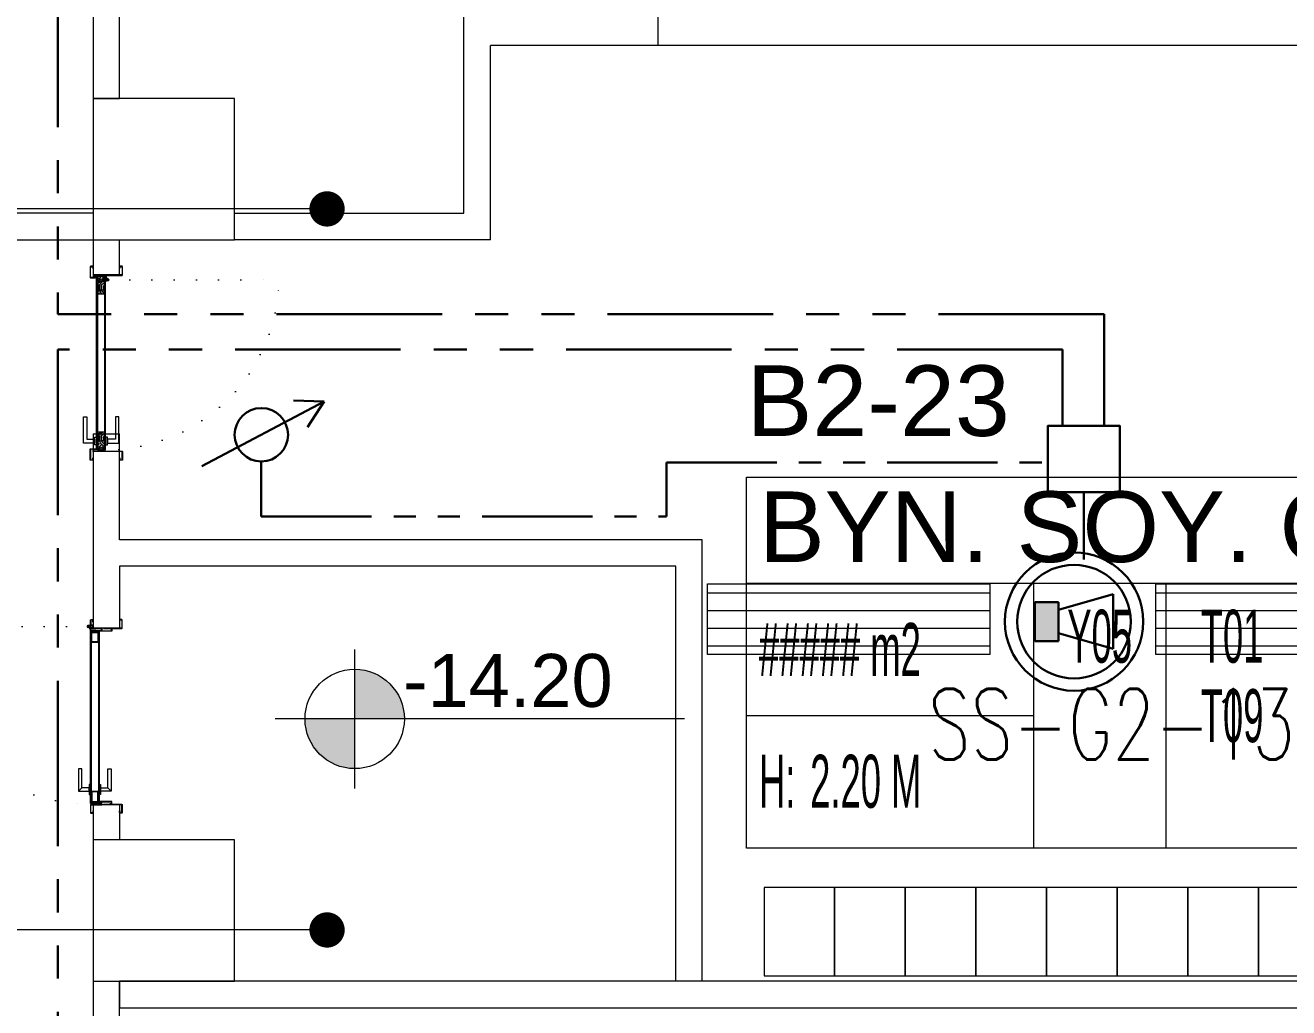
# Model space of a CAD drawing. Header units: metres. Extents: x -13545 to 152404, y -11890 to 28436.
# Drawn here: x 11202 to 11917, y 1585 to 2141 of the extents above; entities that cross this region are included whole.
import ezdxf
from ezdxf.enums import TextEntityAlignment as Align

# ---------------------------------------------------------------- set-up
doc = ezdxf.new("R2010")
doc.units = ezdxf.units.M
doc.header["$LTSCALE"] = 100
doc.header["$MEASUREMENT"] = 0
for name, pattern in [('DOT2', [0.125, 0, -0.125]), ('HIDDEN', [0.375, 0.25, -0.125]), ('PHANTOM2', [1.25, 0.625, -0.125, 0.125, -0.125, 0.125, -0.125])]:
    doc.linetypes.add(name, pattern=pattern)
doc.layers.get('0').update_dxf_attribs({"color": 9, "lineweight": 9})
for name, color, linetype, lineweight in [('00', 9, 'Continuous', 9), ('01', 9, 'Continuous', 9), ('05', 9, 'Continuous', 9), ('06B', 9, 'Continuous', 9), ('06C @ 1', 9, 'Continuous', 9), ('09', 9, 'Continuous', 9), ('10', 9, 'Continuous', 9), ('12', 9, 'Continuous', 9), ('20', 9, 'DOT2', 9), ('21', 9, 'Continuous', 9), ('21_mahal200', 9, 'Continuous', 9), ('E-3W ACİL ANONS İÇİN HOPARLÖR (GÖMME) (YANGINA DAYANIKLI)', 7, 'Continuous', 30), ('E-KABLO', 7, 'Continuous', 30), ('E-SES AYAR ANAHTARI', 7, 'Continuous', 30), ('E-YAZI', 7, 'Continuous', 30), ('TEFRİŞ', 9, 'Continuous', 9)]:
    doc.layers.add(name, color=color, linetype=linetype, lineweight=lineweight)
doc.styles.add('Arial', font='arial.ttf', dxfattribs={"height": 2.5})
doc.styles.add('ILGAZ', font='txttw.shx')
doc.styles.add('MuuM_TEXT-ITALIC', font='ARIALNI.TTF')
doc.styles.add('MuuM_TEXT-STANDART', font='ARIALN.TTF')
doc.dimstyles.new('MuuM_DIM200', dxfattribs={"dimscale": 20, "dimtxt": 2, "dimasz": 1, "dimexe": 1, "dimexo": 1, "dimgap": 1, "dimtad": 1, "dimdec": 1, "dimrnd": 0.5, "dimdsep": 46, "dimtxsty": 'MuuM_TEXT-STANDART', "dimblk": 'ARCHTICK', "dimcen": 0, "dimdle": 0.15, "dimclrd": 256, "dimclre": 256, "dimclrt": 256, "dimadec": 0, "dimazin": 0, "dimtfac": 5, "dimtdec": 1, "dimtix": 1, "dimtmove": 2, "dimatfit": 3, "dimldrblk": 'DOT', "dimfxl": 3, "dimfxlon": 1, "dimtolj": 1, "dimlwd": -1, "dimlwe": -1, "dimarcsym": 0})

# ---------------------------------------------------------------- blocks, each defined once
blk = doc.blocks.new('100_SES AYAR ANAHTARI')
at = {"layer": 'E-SES AYAR ANAHTARI', "color": 4}
for p, q in [((1.776, 3.255), (-1.686, 1.426)), ((1.776, 3.255), (0.915, 3.283)), ((1.776, 3.255), (1.312, 2.529)), ((0, 0), (0, 1.561))]:
    blk.add_line(p, q, dxfattribs=at)
blk.add_circle((0, 2.317), 0.756, dxfattribs=at)
blk = doc.blocks.new('100_3W ACİL ANONS İÇİN HOPARLÖR (GÖMME) (YANGINA DAYANIKLI)')
at = {"layer": 'E-3W ACİL ANONS İÇİN HOPARLÖR (GÖMME) (YANGINA DAYANIKLI)', "color": 4}
for p, q in [((-0.632, 0.474), (1.58, 1.106)), ((1.58, -1.106), (1.58, 1.106)), ((-1.58, -0.79), (-1.58, 0.79)), ((-1.58, 0.79), (-0.632, 0.79)), ((-0.632, 0.79), (-0.632, -0.79)), ((-0.632, -0.474), (1.58, -1.106)), ((-0.632, -0.79), (-1.58, -0.79))]:
    blk.add_line(p, q, dxfattribs=at)
at = {"layer": 'E-3W ACİL ANONS İÇİN HOPARLÖR (GÖMME) (YANGINA DAYANIKLI)', "color": 3}
for radius in [2.796, 2.296]:
    blk.add_circle((0, 0), radius, dxfattribs=at)
at = {"layer": 'E-3W ACİL ANONS İÇİN HOPARLÖR (GÖMME) (YANGINA DAYANIKLI)', "color": 4}
blk.add_solid([(-1.58, 0.79), (-0.632, 0.79), (-1.58, -0.79), (-0.632, -0.79)], dxfattribs=at)
blk = doc.blocks.new('p-kolon_80x80')
blk.add_lwpolyline([(-40, -40), (40, -40), (40, 40), (-40, 40)], close=True)
blk = doc.blocks.new('2.bod.sitatik')
at = {"layer": '01'}
blk.add_lwpolyline([(12040, -6190), (12040, -6610), (11990, -6610), (11990, -6500), (11600, -6500), (11600, -6500), (11560, -6500), (11560, -6460)], dxfattribs=at)
for p in [(11280, -6570), (11280, -6990)]:
    blk.add_blockref('p-kolon_80x80', p, dxfattribs=at)
blk = doc.blocks.new('gr-p-barel kilitli kapı kolu')
at = {"flags": 128}
for points in [[(-0.9, 0.8), (-0.9, 4.9), (-11.7, 4.9), (-11.7, 6.7), (0.9, 6.7), (0.9, 0.8)], [(-0.8, 5), (0.8, 6.6)]]:
    blk.add_lwpolyline(points, dxfattribs=at)
blk.add_lwpolyline([(-2.75, 0), (-2.75, 0.7), (2.75, 0.7), (2.75, 0)])
blk.add_lwpolyline([(-1.3, 0.7), (1.3, 0.7), (1.3, 0.8), (-1.3, 0.8)], close=True)
blk = doc.blocks.new('prf-scr2')
at = {"linetype": 'DOT2', "ltscale": 10}
blk.add_line((0, 0.19), (0, -1.06), dxfattribs=at)
for p, q in [((0.09, -0.24), (-0.09, -0.2)), ((-0.09, -0.24), (0.09, -0.28)), ((0.09, -0.32), (-0.09, -0.28)), ((-0.09, -0.32), (0.09, -0.36)), ((0.09, -0.4), (-0.09, -0.36)), ((-0.09, -0.4), (0.09, -0.44)), ((0.09, -0.48), (-0.09, -0.44)), ((-0.09, -0.48), (0.09, -0.52)), ((0.09, -0.56), (-0.09, -0.52)), ((-0.09, -0.56), (0.09, -0.6)), ((0.09, -0.64), (-0.09, -0.6)), ((-0.09, -0.64), (0.09, -0.68)), ((0.09, -0.72), (-0.09, -0.68)), ((-0.09, -0.72), (0.09, -0.76)), ((0.06, -0.84), (-0.08, -0.76)), ((-0.07, -0.8), (0.06, -0.84)), ((0.09, -0.17), (0, -0.15)), ((0, -0.18), (0.09, -0.2))]:
    blk.add_line(p, q)
blk.add_lwpolyline([(0.23, 0), (-0.23, 0), (-0.23, -0.01), (-0.12, -0.14), (0.12, -0.14), (0.23, -0.01), (0.23, 0)], close=True)
for points in [[(0.23, -0.01), (-0.23, -0.01)], [(-0.09, -0.14), (-0.09, -0.2), (-0.12, -0.22), (-0.12, -0.23), (-0.09, -0.24), (-0.09, -0.28), (-0.12, -0.3), (-0.12, -0.31), (-0.09, -0.32), (-0.09, -0.36), (-0.12, -0.38), (-0.12, -0.39), (-0.09, -0.4), (-0.09, -0.44), (-0.12, -0.46), (-0.12, -0.46), (-0.09, -0.48), (-0.09, -0.52), (-0.12, -0.54), (-0.12, -0.54), (-0.09, -0.56), (-0.09, -0.6), (-0.12, -0.62), (-0.12, -0.62), (-0.09, -0.64), (-0.09, -0.68), (-0.12, -0.69), (-0.12, -0.7), (-0.09, -0.72), (-0.09, -0.73), (-0.08, -0.76), (-0.1, -0.77), (-0.1, -0.78), (-0.07, -0.8), (-0.01, -0.94), (0, -0.95), (0.01, -0.94), (0.08, -0.76), (0.09, -0.76), (0.12, -0.74), (0.12, -0.73), (0.09, -0.72), (0.09, -0.68), (0.12, -0.66), (0.12, -0.66), (0.09, -0.64), (0.09, -0.6), (0.12, -0.58), (0.12, -0.58), (0.09, -0.56), (0.09, -0.52), (0.12, -0.5), (0.12, -0.5), (0.09, -0.48), (0.09, -0.44), (0.12, -0.43), (0.12, -0.42), (0.09, -0.4), (0.09, -0.36), (0.12, -0.35), (0.12, -0.34), (0.09, -0.32), (0.09, -0.28), (0.12, -0.27), (0.12, -0.26), (0.09, -0.24), (0.09, -0.2), (0.12, -0.19), (0.12, -0.18), (0.09, -0.17), (0.09, -0.14)]]:
    blk.add_lwpolyline(points)
blk = doc.blocks.new('K-SAC-01')
at = {"layer": '10'}
for points in [[(-4.6, 16.2, -0.414214), (-4.5, 16.3), (-0.1, 16.3, -0.414214), (0, 16.2), (0, 5.9), (0.2, 5.9), (0.2, 16.2, 0.414214), (-0.1, 16.5), (-4.5, 16.5, 0.414214), (-4.8, 16.2), (-4.8, 15.3, 0.414214), (-4.5, 15), (-3.4, 15), (-3.4, 15.2), (-4.5, 15.2, -0.414214), (-4.6, 15.3)], [(104.6, 16.2, 0.414214), (104.5, 16.3), (100.1, 16.3, 0.414214), (100, 16.2), (100, 5.9), (99.8, 5.9), (99.8, 16.2, -0.414214), (100.1, 16.5), (104.5, 16.5, -0.414214), (104.8, 16.2), (104.8, 15.3, -0.414214), (104.5, 15), (103.4, 15), (103.4, 15.2), (104.5, 15.2, 0.414214), (104.6, 15.3)], [(0.2, 10.3, -0.414214), (0.5, 10.6), (1.5, 10.6, -0.414214), (1.8, 10.3), (1.8, 3.9, -0.414214), (1.5, 3.6, -0.414214), (1.2, 3.9), (1.2, 4.8), (0.2, 4.8), (0.2, -1.2, -0.414214), (-0.1, -1.5), (-4.5, -1.5, -0.414214), (-4.8, -1.2), (-4.8, -0.3, -0.414214), (-4.5, 0), (-3.4, 0), (-3.4, -0.2), (-4.5, -0.2, 0.414214), (-4.6, -0.3), (-4.6, -1.2, 0.414214), (-4.5, -1.3), (-0.1, -1.3, 0.414214), (0, -1.2), (0, 5), (1.4, 5), (1.4, 3.9, 0.414214), (1.5, 3.8, 0.414214), (1.6, 3.9), (1.6, 10.3, 0.414214), (1.5, 10.4), (0.5, 10.4, 0.414214), (0.4, 10.3), (0.4, 9.4), (0.2, 9.4)], [(99.8, 10.3, 0.414214), (99.5, 10.6), (98.5, 10.6, 0.414214), (98.2, 10.3), (98.2, 3.9, 0.414214), (98.5, 3.6, 0.414214), (98.8, 3.9), (98.8, 4.8), (99.8, 4.8), (99.8, -1.2, 0.414214), (100.1, -1.5), (104.5, -1.5, 0.414214), (104.8, -1.2), (104.8, -0.3, 0.414214), (104.5, 0), (103.4, 0), (103.4, -0.2), (104.5, -0.2, -0.414214), (104.6, -0.3), (104.6, -1.2, -0.414214), (104.5, -1.3), (100.1, -1.3, -0.414214), (100, -1.2), (100, 5), (98.6, 5), (98.6, 3.9, -0.414214), (98.5, 3.8, -0.414214), (98.4, 3.9), (98.4, 10.3, -0.414214), (98.5, 10.4), (99.5, 10.4, -0.414214), (99.6, 10.3), (99.6, 9.4), (99.8, 9.4)], [(-0.38, -2.01), (1, -1.37), (1, 1.5), (1.2, 1.5), (1.2, -1.5), (-0.27, -2.18, -14.796002)]]:
    blk.add_lwpolyline(points, format="xyb", close=True, dxfattribs=at)
for points in [[(98.8, 0.15), (98.8, 2.15), (99.1, 2.15), (99.1, 3.19), (1.5, 3.19), (1.5, 2.15), (1.8, 2.15), (1.8, 0.15), (1.5, 0.15), (1.5, 1.85), (1.2, 1.85), (1.2, 3.49), (99.4, 3.49), (99.4, 1.85), (99.1, 1.85), (99.1, 0.15)], [(98.8, 2.15), (98.8, 0.15), (99.4, 0.15), (99.4, -1.5), (1.2, -1.5), (1.2, 0.15), (1.8, 0.15), (1.8, 2.15), (2.1, 2.15), (2.1, -0.15), (1.5, -0.15), (1.5, -1.2), (99.1, -1.2), (99.1, -0.15), (98.5, -0.15), (98.5, 2.15), (98.8, 2.15)]]:
    blk.add_lwpolyline(points, dxfattribs=at)
for points in [[(2.1, 3), (8.1, 3), (8.1, -1), (2.1, -1)], [(2.4, 2.7), (7.8, 2.7), (7.8, -0.7), (2.4, -0.7)], [(98.5, 3), (92.5, 3), (92.5, -1), (98.5, -1)], [(98.2, 2.7), (92.8, 2.7), (92.8, -0.7), (98.2, -0.7)]]:
    blk.add_lwpolyline(points, close=True, dxfattribs=at)
blk.add_circle((-0.95, -2.5), 0.55, dxfattribs=at)
at = {"layer": '20', "linetype": 'HIDDEN'}
for points in [[(-0.2, -1.3), (-0.2, 0), (-1.7, 0), (-1.7, -1.3)], [(-0.4, -1.99), (-0.4, -0.2), (-1.5, -0.2), (-1.5, -1.99)]]:
    blk.add_lwpolyline(points, dxfattribs=at)
at = {"layer": '20'}
blk.add_lwpolyline([(-0.95, -2.5), (-0.95, -102.85)], dxfattribs=at)
blk.add_arc((-0.95, -2.5), 100.35, 270, 1.51314, dxfattribs=at)
at = {"layer": '06B'}
blk.add_blockref('gr-p-barel kilitli kapı kolu', (91.4, 3.51), dxfattribs=at)
at = {"layer": '06B', "xscale": -1, "rotation": 180}
blk.add_blockref('gr-p-barel kilitli kapı kolu', (91.4, -1.51), dxfattribs=at)
at = {"layer": '10', "xscale": -1, "rotation": 90}
blk.add_blockref('prf-scr2', (1.5, 1), dxfattribs=at)
at = {"layer": '10', "rotation": 270}
blk.add_blockref('prf-scr2', (99.1, 1.22), dxfattribs=at)
blk = doc.blocks.new('p-kapı kolu')
for points in [[(2.2, 0), (2.2, -1.25), (-2.2, -1.25), (-2.2, 0), (2.2, 0)], [(1.225, -1.25), (1.225, -7.5), (-13.775, -7.5), (-13.775, -5.625), (-1.025, -5.625), (-1.025, -5.625), (-1.025, -1.25), (1.225, -1.25)]]:
    blk.add_lwpolyline(points)
blk = doc.blocks.new('K-AH-01')
at = {"layer": '09'}
h = blk.add_hatch(dxfattribs=at)
h.set_pattern_fill('LOGEND', color=256, scale=10, style=0)
h.set_pattern_definition([(7e-15, (-3944.073, -2726.897), (10, 10), [3, -7]), (7e-15, (-3944.073, -2726.397), (10, 10), [3, -7]), (7e-15, (-3943.573, -2725.397), (10, 10), [2, -8]), (7e-15, (-3943.073, -2724.397), (10, 10), [1.5, -8.5]), (7e-15, (-3943.073, -2723.397), (10, 10), [1, -9]), (7e-15, (-3945.573, -2722.397), (10, 10), [0.5, -2.5, 0.5, -6.5]), (7e-15, (-3944.073, -2721.897), (10, 10), [0.5, -4, 1.5, -4]), (7e-15, (-3942.073, -2721.397), (10, 10), [0.5, -0.5, 0.5, -8.5]), (7e-15, (-3942.573, -2720.897), (10, 10), [0.5, -9.5]), (7e-15, (-3943.073, -2719.897), (10, 10), [1.5, -8.5]), (7e-15, (-3943.073, -2718.897), (10, 10), [2, -8]), (7e-15, (-3943.573, -2717.897), (10, 10), [2.5, -3, 0.5, -4]), (90, (-3947.573, -2723.897), (-10, 10), [0.5, -1, 2.5, -6]), (90, (-3947.073, -2722.897), (-10, 10), [0.5, -0.5, 1.5, -7.5]), (90, (-3946.573, -2718.897), (-10, 10), [1, -9]), (90, (-3946.073, -2722.897), (-10, 10), [2, -3, 0.5, -4.5]), (90, (-3945.573, -2717.397), (-10, 10), [0.5, -9.5]), (90, (-3945.073, -2722.397), (-10, 10), [1.5, -8.5]), (90, (-3944.073, -2721.897), (-10, 10), [1, -9]), (90, (-3943.073, -2721.897), (-10, 10), [0.5, -1.5, 1.5, -6.5]), (90, (-3942.573, -2721.397), (-10, 10), [0.5, -9.5]), (90, (-3942.073, -2723.397), (-10, 10), [1.4, -8.6]), (90, (-3941.573, -2725.397), (-10, 10), [1, -9]), (90, (-3940.573, -2721.397), (-10, 10), [0.5, -9.5]), (90, (-3939.573, -2721.897), (-10, 10), [1.5, -8.5]), (90, (-3938.573, -2721.897), (-10, 10), [1.5, -8.5]), (45, (-3940.073, -2725.8966), (1e-15, 10), [0.7071, -0.7071, 0.7071, -12.020836]), (45, (-3942.073, -2723.3966), (1e-15, 10), [1.4142, -12.727936]), (45, (-3946.073, -2718.3966), (1e-15, 10), [1.4142, -12.727936]), (45, (-3944.073, -2720.8966), (1e-15, 10), [1.4142, -12.727936]), (45, (-3943.573, -2722.8966), (1e-15, 10), [1.4142, -12.727936]), (45, (-3940.573, -2724.8966), (1e-15, 10), [1.4142, -12.727936]), (45, (-3941.573, -2724.3966), (1e-15, 10), [2.12132, -12.020816]), (45, (-3944.573, -2719.8966), (1e-15, 10), [0.7071, -13.435036]), (45, (-3945.073, -2718.8966), (1e-15, 10), [0.7071, -13.435036]), (45, (-3941.073, -2718.8966), (1e-15, 10), [0.7071, -13.435036]), (45, (-3945.073, -2723.8966), (1e-15, 10), [0.7071, -13.435036]), (45, (-3939.573, -2720.3966), (1e-15, 10), [0.7071, -13.435036]), (45, (-3943.073, -2721.3966), (1e-15, 10), [0.7071, -13.435036]), (45, (-3942.073, -2720.3966), (1e-15, 10), [0.7071, -13.435036]), (135, (-3942.573, -2722.3966), (-10, 1e-15), [0.7071, -0.7071, 2.12132, -10.606616]), (135, (-3941.073, -2722.3966), (-10, 1e-15), [0.7071, -13.435036]), (135, (-3941.073, -2725.8966), (-10, 1e-15), [0.7071, -13.435036]), (135, (-3943.073, -2723.3966), (-10, 1e-15), [0.7071, -13.435036]), (135, (-3941.573, -2721.3966), (-10, 1e-15), [0.7071, -13.435036]), (135, (-3944.073, -2723.8966), (-10, 1e-15), [0.7071, -13.435036]), (135, (-3940.073, -2723.8966), (-10, 1e-15), [0.7071, -13.435036]), (135, (-3947.073, -2726.8966), (-10, 1e-15), [0.7071, -13.435036]), (135, (-3946.573, -2726.3966), (-10, 1e-15), [1.4142, -12.727936]), (135, (-3946.073, -2725.8966), (-10, 1e-15), [1.4142, -12.727936]), (135, (-3945.073, -2725.8966), (-10, 1e-15), [1.4142, -12.727936]), (135, (-3944.573, -2724.8966), (-10, 1e-15), [1.4142, -12.727936]), (135, (-3940.573, -2720.8966), (-10, 1e-15), [1.4142, -12.727936]), (135, (-3938.573, -2725.8966), (-10, 1e-15), [1.4142, -12.727936]), (135, (-3938.073, -2717.8966), (-10, 1e-15), [1.4142, -12.727936]), (135, (-3938.073, -2718.8966), (-10, 1e-15), [1.4142, -12.727936]), (135, (-3939.073, -2719.3966), (-10, 1e-15), [1.4142, -12.727936]), (135, (-3946.073, -2719.3966), (-10, 1e-15), [2.12132, -12.020816]), (135, (-3939.573, -2720.3966), (-10, 1e-15), [2.12132, -12.020816]), (26.56505, (-3945.0727, -2717.3966), (10, 4e-09), [1.118, -21.24268]), (26.56505, (-3945.0727, -2722.3966), (10, 4e-09), [1.118, -21.24268]), (26.56505, (-3944.0727, -2719.3966), (10, 4e-09), [1.118, -21.24268]), (26.56505, (-3941.0727, -2726.3966), (10, 4e-09), [1.118, -21.24268]), (26.56505, (-3941.5727, -2725.3966), (10, 4e-09), [1.118, -21.24268]), (26.56505, (-3944.5727, -2723.3966), (10, 4e-09), [1.118, -21.24268]), (26.56505, (-3944.5727, -2718.3966), (10, 4e-09), [1.118, -21.24268]), (26.56505, (-3941.5727, -2721.3966), (10, 4e-09), [2.236, -20.12468]), (63.43495, (-3941.5727, -2719.8966), (5e-10, 10), [1.118, -21.24268]), (63.43495, (-3940.0727, -2722.8966), (5e-10, 10), [1.118, -21.24268]), (63.43495, (-3945.0727, -2720.8966), (5e-10, 10), [1.118, -21.24268]), (63.43495, (-3947.0727, -2720.3966), (5e-10, 10), [1.118, -21.24268]), (63.43495, (-3941.0727, -2722.3966), (5e-10, 10), [1.118, -21.24268]), (63.43495, (-3942.0727, -2722.3966), (5e-10, 10), [1.118, -21.24268]), (63.43495, (-3946.0727, -2720.8966), (5e-10, 10), [2.236, -20.12468]), (63.43495, (-3938.5727, -2724.3966), (5e-10, 10), [2.236, -20.12468]), (63.43495, (-3939.5727, -2723.8966), (5e-10, 10), [2.236, -20.12468]), (116.56505, (-3947.5727, -2725.3966), (-4e-09, 10), [1.118, -21.24268]), (116.56505, (-3947.5727, -2719.8966), (-4e-09, 10), [1.118, -21.24268]), (116.56505, (-3945.5727, -2726.8966), (-4e-09, 10), [1.118, -21.24268]), (116.56505, (-3946.5727, -2717.8966), (-4e-09, 10), [1.118, -21.24268]), (116.56505, (-3945.5727, -2723.8966), (-4e-09, 10), [1.118, -21.24268]), (116.56505, (-3943.5727, -2722.8966), (-4e-09, 10), [1.118, -21.24268]), (116.56505, (-3942.5727, -2720.8966), (-4e-09, 10), [1.118, -21.24268]), (116.56505, (-3947.0727, -2724.8966), (3.2e-06, 10.0000016), [1.118, -21.24268]), (116.56505, (-3944.5727, -2723.3966), (-4e-09, 10), [1.118, -21.24268]), (116.56505, (-3941.5727, -2724.3966), (-4e-09, 10), [1.118, -21.24268]), (116.56505, (-3940.5727, -2723.3966), (-4e-09, 10), [1.118, -21.24268]), (116.56505, (-3938.5727, -2720.3966), (-4e-09, 10), [1.118, -21.24268]), (116.56505, (-3946.0727, -2717.3966), (-4e-09, 10), [1.118, -21.24268]), (116.56505, (-3947.5727, -2717.8966), (-4e-09, 10), [2.236, -20.12468]), (116.56505, (-3946.0727, -2724.8966), (-4e-09, 10), [2.236, -20.12468]), (153.43495, (-3947.5727, -2726.3966), (-10, 5e-10), [1.118, -21.24268]), (153.43495, (-3939.0727, -2726.8966), (-10, 5e-10), [1.118, -21.24268]), (153.43495, (-3939.5727, -2721.8966), (-10, 5e-10), [1.118, -21.24268]), (153.43495, (-3943.5727, -2725.3966), (-10, 5e-10), [1.118, -21.24268]), (153.43495, (-3944.0727, -2726.3966), (-10, 5e-10), [1.118, -21.24268]), (153.43495, (-3943.0727, -2724.3966), (-10, 5e-10), [1.118, -21.24268]), (153.43495, (-3940.0727, -2718.3966), (-10, 5e-10), [1.118, -21.24268]), (153.43495, (-3939.0727, -2717.8966), (-10, 5e-10), [2.236, -20.12468])])
h.paths.add_polyline_path([(10.77, 6.46), (10.77, 2.46), (0.77, 2.46), (0.77, 6.46)])
h = blk.add_hatch(dxfattribs=at)
h.set_pattern_fill('LOGEND', color=256, scale=10, style=0)
h.set_pattern_definition([(7e-15, (-3938.781, -2726.897), (10, 10), [3, -7]), (7e-15, (-3938.781, -2726.397), (10, 10), [3, -7]), (7e-15, (-3938.281, -2725.397), (10, 10), [2, -8]), (7e-15, (-3937.781, -2724.397), (10, 10), [1.5, -8.5]), (7e-15, (-3937.781, -2723.397), (10, 10), [1, -9]), (7e-15, (-3940.281, -2722.397), (10, 10), [0.5, -2.5, 0.5, -6.5]), (7e-15, (-3938.781, -2721.897), (10, 10), [0.5, -4, 1.5, -4]), (7e-15, (-3936.781, -2721.397), (10, 10), [0.5, -0.5, 0.5, -8.5]), (7e-15, (-3937.281, -2720.897), (10, 10), [0.5, -9.5]), (7e-15, (-3937.781, -2719.897), (10, 10), [1.5, -8.5]), (7e-15, (-3937.781, -2718.897), (10, 10), [2, -8]), (7e-15, (-3938.281, -2717.897), (10, 10), [2.5, -3, 0.5, -4]), (90, (-3942.281, -2723.897), (-10, 10), [0.5, -1, 2.5, -6]), (90, (-3941.781, -2722.897), (-10, 10), [0.5, -0.5, 1.5, -7.5]), (90, (-3941.281, -2718.897), (-10, 10), [1, -9]), (90, (-3940.781, -2722.897), (-10, 10), [2, -3, 0.5, -4.5]), (90, (-3940.281, -2717.397), (-10, 10), [0.5, -9.5]), (90, (-3939.781, -2722.397), (-10, 10), [1.5, -8.5]), (90, (-3938.781, -2721.897), (-10, 10), [1, -9]), (90, (-3937.781, -2721.897), (-10, 10), [0.5, -1.5, 1.5, -6.5]), (90, (-3937.281, -2721.397), (-10, 10), [0.5, -9.5]), (90, (-3936.781, -2723.397), (-10, 10), [1.4, -8.6]), (90, (-3936.281, -2725.397), (-10, 10), [1, -9]), (90, (-3935.281, -2721.397), (-10, 10), [0.5, -9.5]), (90, (-3934.281, -2721.897), (-10, 10), [1.5, -8.5]), (90, (-3933.281, -2721.897), (-10, 10), [1.5, -8.5]), (45, (-3934.781, -2725.8966), (1e-15, 10), [0.7071, -0.7071, 0.7071, -12.020836]), (45, (-3936.781, -2723.3966), (1e-15, 10), [1.4142, -12.727936]), (45, (-3940.781, -2718.3966), (1e-15, 10), [1.4142, -12.727936]), (45, (-3938.781, -2720.8966), (1e-15, 10), [1.4142, -12.727936]), (45, (-3938.281, -2722.8966), (1e-15, 10), [1.4142, -12.727936]), (45, (-3935.281, -2724.8966), (1e-15, 10), [1.4142, -12.727936]), (45, (-3936.281, -2724.3966), (1e-15, 10), [2.12132, -12.020816]), (45, (-3939.281, -2719.8966), (1e-15, 10), [0.7071, -13.435036]), (45, (-3939.781, -2718.8966), (1e-15, 10), [0.7071, -13.435036]), (45, (-3935.781, -2718.8966), (1e-15, 10), [0.7071, -13.435036]), (45, (-3939.781, -2723.8966), (1e-15, 10), [0.7071, -13.435036]), (45, (-3934.281, -2720.3966), (1e-15, 10), [0.7071, -13.435036]), (45, (-3937.781, -2721.3966), (1e-15, 10), [0.7071, -13.435036]), (45, (-3936.781, -2720.3966), (1e-15, 10), [0.7071, -13.435036]), (135, (-3937.281, -2722.3966), (-10, 1e-15), [0.7071, -0.7071, 2.12132, -10.606616]), (135, (-3935.781, -2722.3966), (-10, 1e-15), [0.7071, -13.435036]), (135, (-3935.781, -2725.8966), (-10, 1e-15), [0.7071, -13.435036]), (135, (-3937.781, -2723.3966), (-10, 1e-15), [0.7071, -13.435036]), (135, (-3936.281, -2721.3966), (-10, 1e-15), [0.7071, -13.435036]), (135, (-3938.781, -2723.8966), (-10, 1e-15), [0.7071, -13.435036]), (135, (-3934.781, -2723.8966), (-10, 1e-15), [0.7071, -13.435036]), (135, (-3941.781, -2726.8966), (-10, 1e-15), [0.7071, -13.435036]), (135, (-3941.281, -2726.3966), (-10, 1e-15), [1.4142, -12.727936]), (135, (-3940.781, -2725.8966), (-10, 1e-15), [1.4142, -12.727936]), (135, (-3939.781, -2725.8966), (-10, 1e-15), [1.4142, -12.727936]), (135, (-3939.281, -2724.8966), (-10, 1e-15), [1.4142, -12.727936]), (135, (-3935.281, -2720.8966), (-10, 1e-15), [1.4142, -12.727936]), (135, (-3933.281, -2725.8966), (-10, 1e-15), [1.4142, -12.727936]), (135, (-3932.781, -2717.8966), (-10, 1e-15), [1.4142, -12.727936]), (135, (-3932.781, -2718.8966), (-10, 1e-15), [1.4142, -12.727936]), (135, (-3933.781, -2719.3966), (-10, 1e-15), [1.4142, -12.727936]), (135, (-3940.781, -2719.3966), (-10, 1e-15), [2.12132, -12.020816]), (135, (-3934.281, -2720.3966), (-10, 1e-15), [2.12132, -12.020816]), (26.56505, (-3939.7813, -2717.3966), (10, 4e-09), [1.118, -21.24268]), (26.56505, (-3939.7813, -2722.3966), (10, 4e-09), [1.118, -21.24268]), (26.56505, (-3938.7813, -2719.3966), (10, 4e-09), [1.118, -21.24268]), (26.56505, (-3935.7813, -2726.3966), (10, 4e-09), [1.118, -21.24268]), (26.56505, (-3936.2813, -2725.3966), (10, 4e-09), [1.118, -21.24268]), (26.56505, (-3939.2813, -2723.3966), (10, 4e-09), [1.118, -21.24268]), (26.56505, (-3939.2813, -2718.3966), (10, 4e-09), [1.118, -21.24268]), (26.56505, (-3936.2813, -2721.3966), (10, 4e-09), [2.236, -20.12468]), (63.43495, (-3936.2813, -2719.8966), (5e-10, 10), [1.118, -21.24268]), (63.43495, (-3934.7813, -2722.8966), (5e-10, 10), [1.118, -21.24268]), (63.43495, (-3939.7813, -2720.8966), (5e-10, 10), [1.118, -21.24268]), (63.43495, (-3941.7813, -2720.3966), (5e-10, 10), [1.118, -21.24268]), (63.43495, (-3935.7813, -2722.3966), (5e-10, 10), [1.118, -21.24268]), (63.43495, (-3936.7813, -2722.3966), (5e-10, 10), [1.118, -21.24268]), (63.43495, (-3940.7813, -2720.8966), (5e-10, 10), [2.236, -20.12468]), (63.43495, (-3933.2813, -2724.3966), (5e-10, 10), [2.236, -20.12468]), (63.43495, (-3934.2813, -2723.8966), (5e-10, 10), [2.236, -20.12468]), (116.56505, (-3942.2813, -2725.3966), (-4e-09, 10), [1.118, -21.24268]), (116.56505, (-3942.2813, -2719.8966), (-4e-09, 10), [1.118, -21.24268]), (116.56505, (-3940.2813, -2726.8966), (-4e-09, 10), [1.118, -21.24268]), (116.56505, (-3941.2813, -2717.8966), (-4e-09, 10), [1.118, -21.24268]), (116.56505, (-3940.2813, -2723.8966), (-4e-09, 10), [1.118, -21.24268]), (116.56505, (-3938.2813, -2722.8966), (-4e-09, 10), [1.118, -21.24268]), (116.56505, (-3937.2813, -2720.8966), (-4e-09, 10), [1.118, -21.24268]), (116.56505, (-3941.7813, -2724.8966), (3.2e-06, 10.0000016), [1.118, -21.24268]), (116.56505, (-3939.2813, -2723.3966), (-4e-09, 10), [1.118, -21.24268]), (116.56505, (-3936.2813, -2724.3966), (-4e-09, 10), [1.118, -21.24268]), (116.56505, (-3935.2813, -2723.3966), (-4e-09, 10), [1.118, -21.24268]), (116.56505, (-3933.2813, -2720.3966), (-4e-09, 10), [1.118, -21.24268]), (116.56505, (-3940.7813, -2717.3966), (-4e-09, 10), [1.118, -21.24268]), (116.56505, (-3942.2813, -2717.8966), (-4e-09, 10), [2.236, -20.12468]), (116.56505, (-3940.7813, -2724.8966), (-4e-09, 10), [2.236, -20.12468]), (153.43495, (-3942.2813, -2726.3966), (-10, 5e-10), [1.118, -21.24268]), (153.43495, (-3933.7813, -2726.8966), (-10, 5e-10), [1.118, -21.24268]), (153.43495, (-3934.2813, -2721.8966), (-10, 5e-10), [1.118, -21.24268]), (153.43495, (-3938.2813, -2725.3966), (-10, 5e-10), [1.118, -21.24268]), (153.43495, (-3938.7813, -2726.3966), (-10, 5e-10), [1.118, -21.24268]), (153.43495, (-3937.7813, -2724.3966), (-10, 5e-10), [1.118, -21.24268]), (153.43495, (-3934.7813, -2718.3966), (-10, 5e-10), [1.118, -21.24268]), (153.43495, (-3933.7813, -2717.8966), (-10, 5e-10), [2.236, -20.12468])])
h.paths.add_polyline_path([(89.06, 2.47), (89.06, 6.46), (99.06, 6.47), (99.06, 2.47)])
at = {"layer": '10'}
for points in [[(-0.44, -1.7), (1.3, -1.7, 0.414214), (1.6, -1.4), (1.6, 1.1, 0.414214), (1.3, 1.4, 0.414214), (1, 1.1), (1, 0.2), (0.2, 0.2), (0.2, 16.4, 0.414214), (-0.1, 16.7), (-4.6, 16.7, 0.414214), (-4.9, 16.4), (-4.9, 15.3, 0.414214), (-4.6, 15), (-3.5, 15), (-3.5, 15.2), (-4.6, 15.2, -0.414214), (-4.7, 15.3), (-4.7, 16.4, -0.414214), (-4.6, 16.5), (-0.2, 16.5), (-0.1, 16.5, -0.414214), (0, 16.4), (0, 0), (1.2, 0), (1.2, 1.1, -0.414214), (1.3, 1.2, -0.414214), (1.4, 1.1), (1.4, -1.4, -0.414214), (1.3, -1.5), (-0.44, -1.5), (-4.6, -1.5, -0.414214), (-4.7, -1.4), (-4.7, -0.3, -0.414214), (-4.6, -0.2), (-3.5, -0.2), (-3.5, 0), (-4.6, 0, 0.414214), (-4.9, -0.3), (-4.9, -1.4, 0.414214), (-4.6, -1.7)], [(100.44, -1.7), (98.7, -1.7, -0.414214), (98.4, -1.4), (98.4, 1.1, -0.414214), (98.7, 1.4, -0.414214), (99, 1.1), (99, 0.2), (99.8, 0.2), (99.8, 16.4, -0.414214), (100.1, 16.7), (104.6, 16.7, -0.414214), (104.9, 16.4), (104.9, 15.3, -0.414214), (104.6, 15), (103.5, 15), (103.5, 15.2), (104.6, 15.2, 0.414214), (104.7, 15.3), (104.7, 16.4, 0.414214), (104.6, 16.5), (100.2, 16.5), (100.1, 16.5, 0.414214), (100, 16.4), (100, 0), (98.8, 0), (98.8, 1.1, 0.414214), (98.7, 1.2, 0.414214), (98.6, 1.1), (98.6, -1.4, 0.414214), (98.7, -1.5), (100.44, -1.5), (104.6, -1.5, 0.414214), (104.7, -1.4), (104.7, -0.3, 0.414214), (104.6, -0.2), (103.5, -0.2), (103.5, 0), (104.6, 0, -0.414214), (104.9, -0.3), (104.9, -1.4, -0.414214), (104.6, -1.7)], [(2.15, 7.6), (0.77, 6.96), (0.77, 4.09), (0.57, 4.09), (0.57, 7.09), (2.04, 7.77, -14.796002)]]:
    blk.add_lwpolyline(points, format="xyb", close=True, dxfattribs=at)
blk.add_circle((2.72, 8.09), 0.55, dxfattribs=at)
at = {"layer": '12'}
for points in [[(0.77, 6.46), (99.06, 6.47), (99.06, 6.97), (0.77, 6.96)], [(0.77, 2.46), (10.77, 2.46), (10.77, 6.46), (0.77, 6.46)], [(0.77, 2.46), (99.06, 2.46), (99.06, 1.96), (0.77, 1.96)], [(89.06, 2.46), (99.06, 2.46), (99.06, 6.47), (89.06, 6.47)]]:
    blk.add_lwpolyline(points, close=True, dxfattribs=at)
at = {"layer": '20'}
blk.add_lwpolyline([(2.72, 8.09), (2.72, 105.23)], dxfattribs=at)
at = {"layer": '20', "linetype": 'HIDDEN'}
for points in [[(2.17, 7.58), (2.17, 5.59), (3.27, 5.59), (3.27, 7.58)], [(1.97, 6.89), (1.97, 5.39), (3.47, 5.39), (3.47, 6.89)]]:
    blk.add_lwpolyline(points, dxfattribs=at)
at = {"layer": '20'}
blk.add_arc((0.77, 6.96), 98.29, 357.08416, 88.86324, dxfattribs=at)
at = {"layer": '06C @ 1', "xscale": -1, "rotation": 180}
blk.add_blockref('p-kapı kolu', (94.06, 6.97), dxfattribs=at)
at = {"layer": '06C @ 1'}
blk.add_blockref('p-kapı kolu', (94.06, 1.96), dxfattribs=at)
blk = doc.blocks.new('0_elevationtarget-p-bk')
h = blk.add_hatch(color=250)
h.paths.add_polyline_path([(1.875, 0, 0.414214), (0, 1.875), (0, 0)])
h.paths.add_polyline_path([(0, 0), (-1.875, 0, 0.414214), (0, -1.875)])
blk.add_line((0, -2.625), (0, 2.625))
blk.add_lwpolyline([(12.453, 0), (-3, 0)])
blk.add_circle((0, 0), 1.875)
at = {"style": 'Arial'}
blk.add_attdef('BITMISKOT', text='', height=2, dxfattribs=at).set_placement((4.5, 0), align=Align.BOTTOM_LEFT)
at = {"style": 'MuuM_TEXT-ITALIC'}
blk.add_attdef('FINISHINGFLOORLEVEL', text='', height=2, dxfattribs=at).set_placement((4.5, -0.592), align=Align.TOP_LEFT)
blk = doc.blocks.new('_ArchTick')
at = {"color": 0, "linetype": 'ByBlock', "const_width": 0.15}
blk.add_lwpolyline([(-0.5, -0.5), (0.5, 0.5)], dxfattribs=at)
blk = doc.blocks.new('_Dot')
at = {"color": 0, "linetype": 'ByBlock', "lineweight": -2}
blk.add_line((-0.5, 0), (-1, 0), dxfattribs=at)
at = {"color": 0, "linetype": 'ByBlock', "const_width": 0.5}
blk.add_lwpolyline([(-0.25, 0, 1), (0.25, 0, 1)], format="xyb", close=True, dxfattribs=at)
blk = doc.blocks.new('0_roomno2')
blk.add_lwpolyline([(19.375, -10.5), (0, -10.5), (0, 0), (19.375, 0)], close=True)
for points in [[(0, -3), (19.375, -3)], [(8.125, -3), (8.125, -10.5)], [(11.875, -3), (11.875, -10.5)], [(15.625, -3), (15.625, -10.5)], [(0, -6.75), (8.125, -6.75)]]:
    blk.add_lwpolyline(points)
at = {"style": 'MuuM_TEXT-STANDART', "width": 0.6}
blk.add_text('H:', height=1.5, dxfattribs=at).set_placement((0.35, -8.608), align=Align.MIDDLE_LEFT)
at = {"style": 'Arial'}
blk.add_attdef('ODANO', (0, 1.17), '', height=2, dxfattribs=at)
blk.add_attdef('MEKANADI', text='', height=2, dxfattribs=at).set_placement((0.35, -3), align=Align.BOTTOM_LEFT)
at = {"style": 'MuuM_TEXT-STANDART', "width": 0.6}
for tag, p in [('YER01', (10, -4.5)), ('TAVAN01', (13.75, -4.5)), ('DUVAR01', (17.5, -4.5)), ('YER02', (10, -6.75)), ('TAVAN02', (13.75, -6.75)), ('DUVAR02', (17.5, -6.75)), ('YER03', (10, -9)), ('TAVAN03', (13.75, -9)), ('DUVAR03', (17.5, -9))]:
    blk.add_attdef(tag, text='', height=1.5, dxfattribs=at).set_placement(p, align=Align.MIDDLE_CENTER)
for tag, p in [('M2', (0.35, -4.875)), ('TEMIZTAVANYUKSEKLIGI', (1.8, -8.608))]:
    blk.add_attdef(tag, text='', height=1.5, dxfattribs=at).set_placement(p, align=Align.MIDDLE_LEFT)
blk = doc.blocks.new('p-giyinme dolabı')
blk.add_lwpolyline([(40, -20), (40, 20), (-10, 20), (-10, -20)], close=True)
blk = doc.blocks.new('p-bank')
h = blk.add_hatch()
h.set_pattern_fill('_USER', color=256, scale=10, angle=90, pattern_type=0)
h.set_pattern_definition([(90, (-220, 160), (-10, 6e-16), [])])
h.paths.add_polyline_path([(-20, 0), (-20, 160), (20, 160), (20, 0)])
blk.add_lwpolyline([(-20, 0), (-20, 160), (20, 160), (20, 0)], close=True)
blk = doc.blocks.new('2.bod.Mimari')
at = {"layer": '00'}
for p, q in [((11560, -6500), (11465, -6500)), ((11465, -6610), (11465, -6500)), ((11255, -6780), (11255, -6720)), ((11585, -6780), (11255, -6780)), ((11585, -7030), (11585, -6780)), ((11255, -6795), (11255, -6830)), ((11570, -6795), (11255, -6795)), ((11570, -7030), (11570, -6795))]:
    blk.add_line(p, q, dxfattribs=at)
for points in [[(11240, -6445), (11240, -6530), (11255, -6530), (11255, -6445), (11240, -6445)], [(11465, -6610), (11320, -6610), (11320, -6610), (11320, -6610), (11320, -6610), (11320, -6610), (11320, -6610), (11320, -6610), (11320, -6595), (11450, -6595), (11450, -6460), (11465, -6460)], [(11240, -6595), (11155, -6595), (11155, -6610), (11240, -6610)], [(11240, -6610), (11240, -6630)], [(11255, -6630), (11255, -6610)], [(11240, -6630), (11255, -6630)], [(11240, -6720), (11255, -6720)], [(11240, -6720), (11240, -6830)], [(11255, -6830), (11240, -6830)], [(11255, -6930), (11240, -6930)], [(11240, -6930), (11240, -6950)], [(11255, -6930), (11255, -6950)], [(11240, -7030), (11240, -7640)], [(11275, -7350), (11275, -7350), (11255, -7350), (11255, -7030)], [(11255, -7045), (12020, -7045), (12020, -7030), (11255, -7030), (11255, -7045)]]:
    blk.add_lwpolyline(points, dxfattribs=at)
at = {"rotation": 270}
for name, p in [('K-AH-01', (11240, -6630)), ('K-SAC-01', (11240, -6830))]:
    blk.add_blockref(name, p, dxfattribs=at)
at = {"layer": '05', "rotation": 270}
for p in [(11640, -6987), (11680, -6987), (11720, -6987), (11760, -6987), (11800, -6987), (11840, -6987), (11880, -6987), (11920, -6987)]:
    blk.add_blockref('p-giyinme dolabı', p, dxfattribs=at)
at = {"layer": '21'}
ref = blk.add_blockref('0_elevationtarget-p-bk', (11388.14, -6881.44), dxfattribs=dict(at, xscale=15, yscale=15, zscale=15))
ref.add_attrib('BITMISKOT', '-14.20', dxfattribs={"layer": '0', "height": 30, "style": 'Arial'}).set_placement((11415.46, -6883.62), align=Align.BOTTOM_LEFT)
at = {"layer": '21_mahal200'}
ref = blk.add_blockref('0_roomno2', (11610.13, -6744.58), dxfattribs=dict(at, xscale=20, yscale=20, zscale=20))
ref.add_attrib('ODANO', 'B2-23', (11610.13, -6721.18), dxfattribs={"layer": '0', "height": 40, "style": 'Arial'})
ref.add_attrib('MEKANADI', 'BYN. SOY. O.', dxfattribs={"layer": '0', "height": 40, "style": 'Arial'}).set_placement((11617.13, -6804.58), align=Align.BOTTOM_LEFT)
ref.add_attrib('M2', '##### m2', dxfattribs={"layer": '0', "height": 30, "style": 'MuuM_TEXT-STANDART', "width": 0.6}).set_placement((11617.13, -6842.08), align=Align.MIDDLE_LEFT)
ref.add_attrib('TEMIZTAVANYUKSEKLIGI', '2.20 M', dxfattribs={"layer": '0', "height": 30, "style": 'MuuM_TEXT-STANDART', "width": 0.6}).set_placement((11646.13, -6916.74), align=Align.MIDDLE_LEFT)
ref.add_attrib('YER01', 'Y05', dxfattribs={"layer": '0', "height": 30, "style": 'MuuM_TEXT-STANDART', "width": 0.6}).set_placement((11810.13, -6834.58), align=Align.MIDDLE_CENTER)
ref.add_attrib('TAVAN01', 'T01', dxfattribs={"layer": '0', "height": 30, "style": 'MuuM_TEXT-STANDART', "width": 0.6}).set_placement((11885.13, -6834.58), align=Align.MIDDLE_CENTER)
ref.add_attrib('DUVAR01', 'D07', dxfattribs={"layer": '0', "height": 30, "style": 'MuuM_TEXT-STANDART', "width": 0.6}).set_placement((11960.13, -6834.58), align=Align.MIDDLE_CENTER)
ref.add_attrib('TAVAN02', 'T09', dxfattribs={"layer": '0', "height": 30, "style": 'MuuM_TEXT-STANDART', "width": 0.6}).set_placement((11885.13, -6879.58), align=Align.MIDDLE_CENTER)
ref.add_attrib('DUVAR02', 'D15', dxfattribs={"layer": '0', "height": 30, "style": 'MuuM_TEXT-STANDART', "width": 0.6}).set_placement((11960.13, -6879.58), align=Align.MIDDLE_CENTER)
ref.add_attrib('DUVAR03', 'D14', dxfattribs={"layer": '0', "height": 30, "style": 'MuuM_TEXT-STANDART', "width": 0.6}).set_placement((11960.13, -6924.58), align=Align.MIDDLE_CENTER)
at = {"layer": 'TEFRİŞ', "rotation": 89.99999999999999}
for p in [(11748, -6825), (12002, -6825)]:
    blk.add_blockref('p-bank', p, dxfattribs=at)
at = {"layer": '21_mahal200'}
for points in [[(11372.49, -6592.58), (10989.34, -6592.58)], [(11372.49, -7000.95), (10989.34, -7000.95)]]:
    blk.add_leader(points, dimstyle='MuuM_DIM200', override={"dimasz": 1, "dimfxl": 10}, dxfattribs=at)

msp = doc.modelspace()

# ---------------------------------------------------------------- linework, layer by layer
at = {"layer": 'E-KABLO', "color": 6, "linetype": 'PHANTOM2', "ltscale": 1.5}
for p, q in [((11220, 2740), (11220, 1977.73)), ((11812.65, 1977.73), (11220, 1977.73)), ((11812.65, 1914.65), (11812.65, 1977.73)), ((11789.16, 1957.73), (11220, 1957.73)), ((11220, 1957.73), (11220, 1145.9)), ((11789.16, 1914.65), (11789.16, 1957.73))]:
    msp.add_line(p, q, dxfattribs=at)
at = {"layer": 'E-KABLO', "color": 3, "linetype": 'PHANTOM2'}
for p, q in [((11564.8, 1863.17), (11564.8, 1893.78)), ((11564.8, 1893.78), (11780.78, 1893.78)), ((11335.26, 1863.17), (11564.8, 1863.17))]:
    msp.add_line(p, q, dxfattribs=at)
at = {"layer": 'E-KABLO', "color": 5, "linetype": 'PHANTOM2'}
msp.add_line((11801.12, 1877.04), (11801.12, 1838.82), dxfattribs=at)
at = {"layer": 'E-YAZI', "color": 3, "linetype": 'Continuous', "ltscale": 100}
msp.add_lwpolyline([(11780.78, 1877.04), (11821.46, 1877.04), (11821.46, 1914.65), (11780.78, 1914.65)], close=True, dxfattribs=at)

# ---------------------------------------------------------------- block references
for name in ['2.bod.sitatik', '2.bod.Mimari']:
    msp.add_blockref(name, (0, 8630))
at = {"layer": 'E-3W ACİL ANONS İÇİN HOPARLÖR (GÖMME) (YANGINA DAYANIKLI)', "xscale": 14, "yscale": 14, "zscale": 14}
msp.add_blockref('100_3W ACİL ANONS İÇİN HOPARLÖR (GÖMME) (YANGINA DAYANIKLI)', (11795.59, 1803.68), dxfattribs=at)
at = {"layer": 'E-SES AYAR ANAHTARI', "xscale": 20, "yscale": 20, "zscale": 20}
msp.add_blockref('100_SES AYAR ANAHTARI', (11335.26, 1863.17), dxfattribs=at)

# ---------------------------------------------------------------- texts
at = {"layer": 'E-YAZI', "color": 3, "style": 'ILGAZ', "width": 0.7}
msp.add_text('SS-G2-13', height=40, dxfattribs=at).set_placement((11713.04, 1725.58))

doc.saveas('drawing.dxf')
